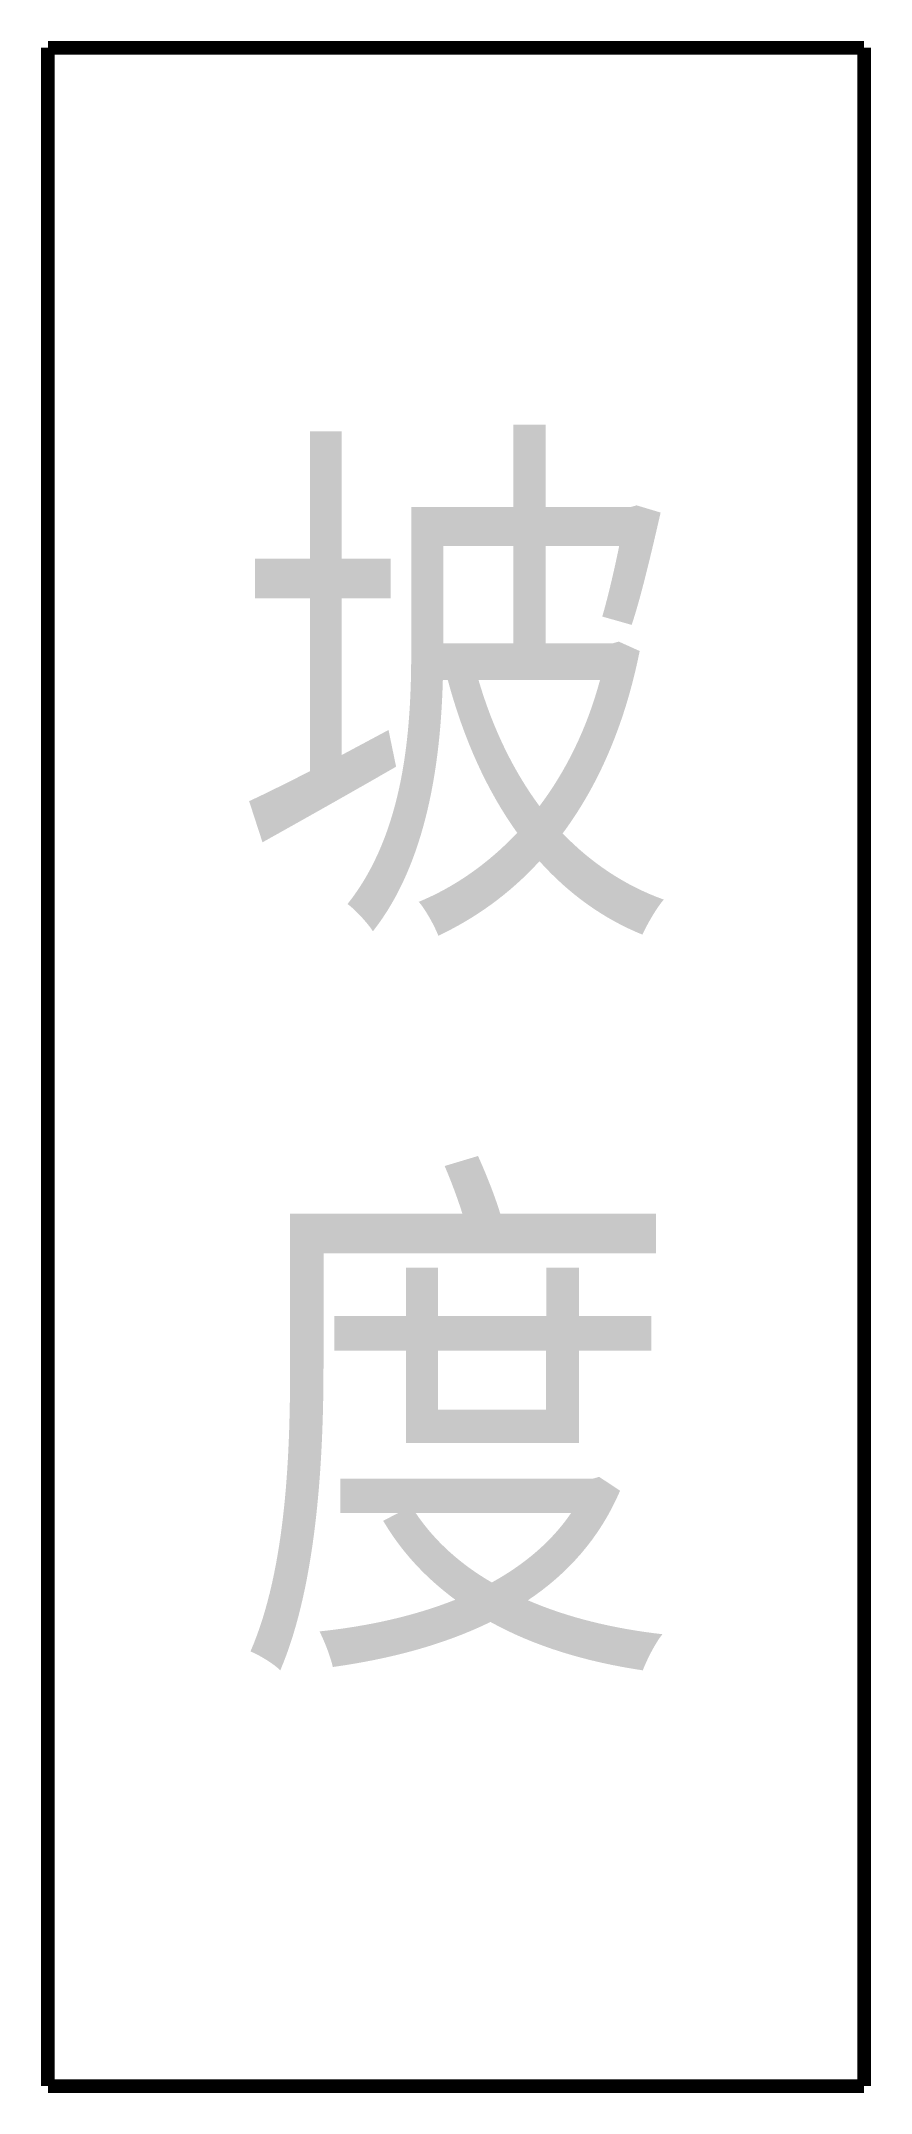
# Model space of a CAD drawing. Header units: inches. Extents: x 0 to 6.1, y 0 to 15.1.
import ezdxf

# ---------------------------------------------------------------- set-up
doc = ezdxf.new("R2010")
doc.units = ezdxf.units.IN
doc.header["$MEASUREMENT"] = 0
doc.layers.add('FB KP', color=4, linetype='Continuous')
doc.styles.add('HZ', font='SimSun.ttf', dxfattribs={"width": 0.8, "height": 3})

msp = doc.modelspace()

# ---------------------------------------------------------------- linework, layer by layer
at = {"color": 7, "const_width": 0.1}
for points in [[(0.046, 0.003), (0.046, 15.003)], [(6.046, 0.003), (6.046, 15.003)]]:
    msp.add_lwpolyline(points, dxfattribs=at)
for points in [[(0.046, 15.003, 0.1, 0.1, 0), (6.046, 15.003, 0, 0, 0)], [(0.046, 0.003, 0.1, 0.1, 0), (6.046, 0.003, 0, 0, 0)]]:
    msp.add_lwpolyline(points, format="xyseb")

# ---------------------------------------------------------------- texts
at = {"layer": 'FB KP', "color": 7, "style": 'HZ', "width": 0.8}
for s, p in [('坡', (1.414, 8.792)), ('度', (1.414, 3.39))]:
    msp.add_text(s, height=3, rotation=359.999, dxfattribs=at).set_placement(p)

doc.saveas('drawing.dxf')
